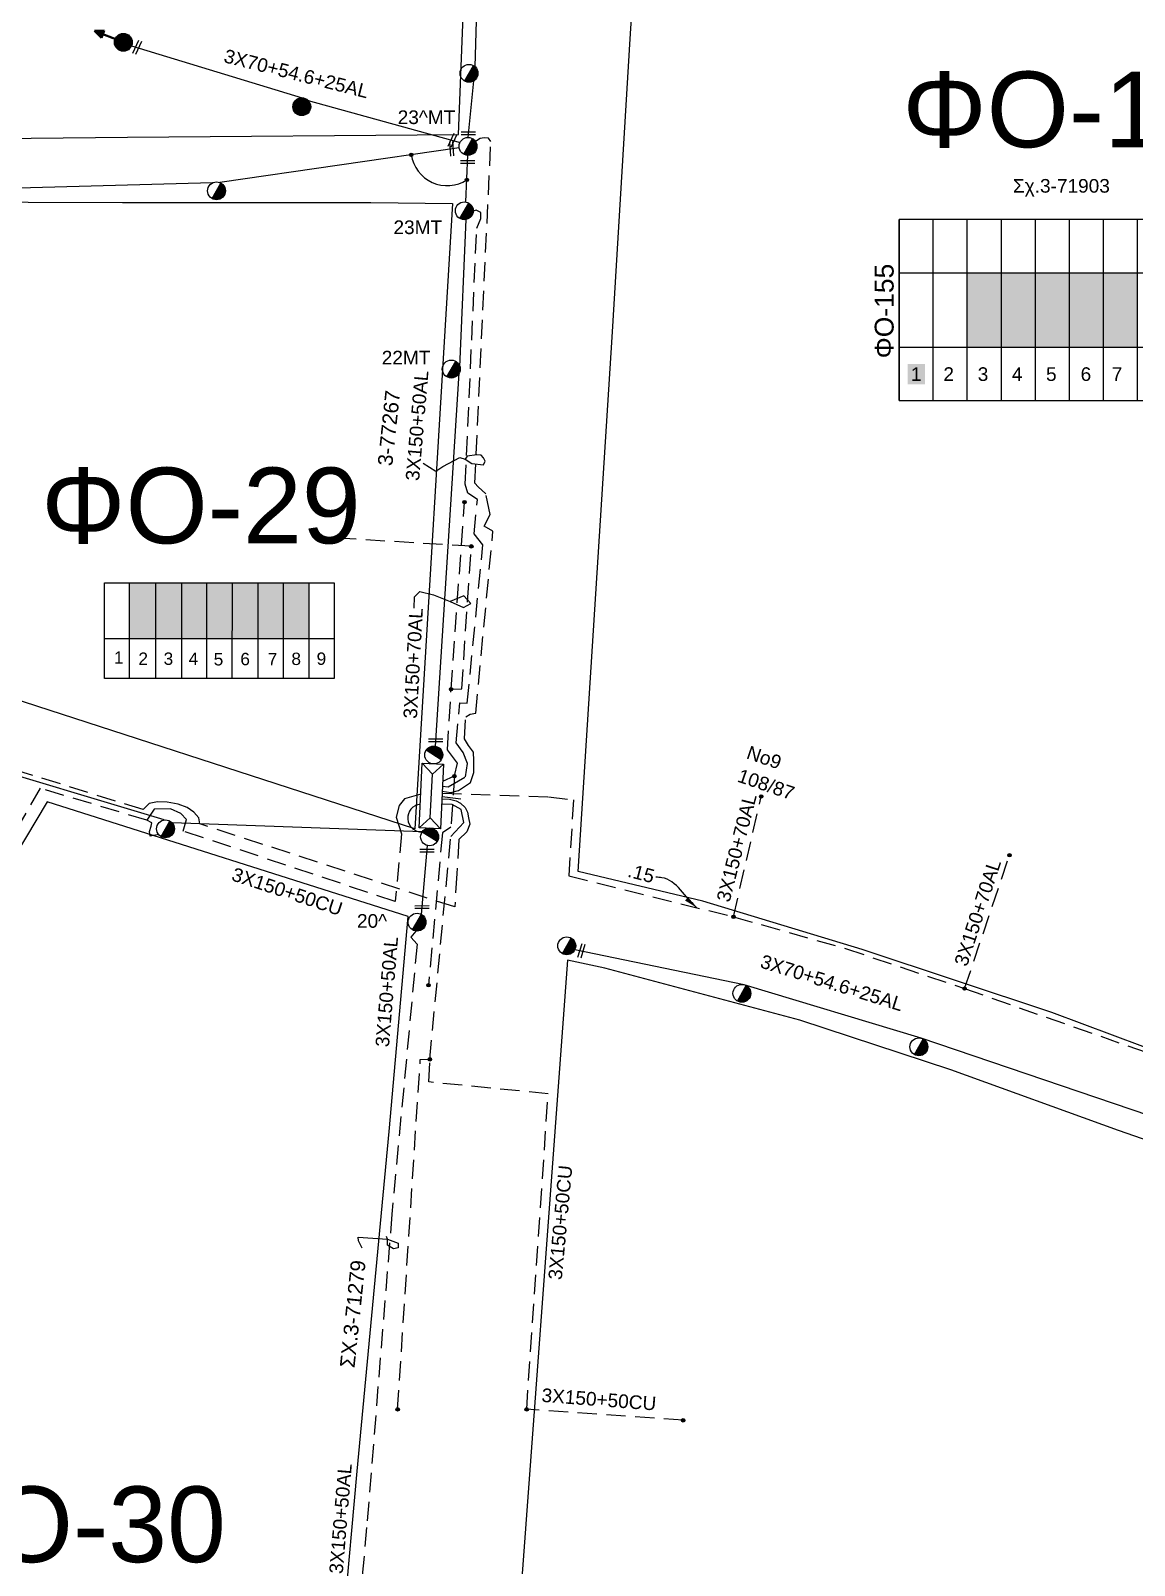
# Model space of a CAD drawing. Header units: millimetres. Extents: x 5016 to 7282, y 2879 to 3911.
# Drawn here: x 5584.3 to 5730.1, y 3512.2 to 3714.8 of the extents above; entities that cross this region are included whole.
import ezdxf
from ezdxf.enums import TextEntityAlignment as Align

# ---------------------------------------------------------------- set-up
doc = ezdxf.new("R2010")
doc.units = ezdxf.units.MM
doc.linetypes.add('DASHED', pattern=[19.05, 12.7, -6.35])
for name, color, linetype in [('Pillar OTE', 7, 'Continuous'), ('Άγνωστα', 7, 'Continuous'), ('Ασφαλειοκιβώτια Χ.Τ 9 αναχωρήσεων', 7, 'Continuous'), ('Γέφυρες Εναέριου Δικτύου', 7, 'Continuous'), ('Γυμνά εναέρια ΧΤ και ΦΟΠ (3Φ)   4x50+16AL', 7, 'Continuous'), ('Επίτονοι', 7, 'Continuous'), ('Επιγραφές - Σχήματα', 7, 'Continuous'), ('Καλώδια ΧΤ   3x150+50AL', 7, 'DASHED'), ('Καλώδια ΧΤ   3x150+50CU', 7, 'DASHED'), ('Καλώδια ΧΤ   3x150AL+50XLPE', 7, 'DASHED'), ('Μηχανική τομή', 7, 'Continuous'), ('Στύλος Ξύλινος', 7, 'Continuous'), ('Στύλος Ξύλινος @ 1', 7, 'Continuous'), ('Στύλος ΦΜ', 7, 'Continuous'), ('Στύλος ΦΜ @ 1', 7, 'Continuous'), ('Συνδέσεις', 7, 'Continuous'), ('Συνεστραμμένα ΧΤ   3x70+54.6+25 AL', 7, 'SYN_LINE'), ('Υποσταθμός εναέριος 2 στύλων', 7, 'Continuous'), ('Υποσταθμός πόλεως', 7, 'Continuous'), ('Υπόβαθρο ΔΕΗ', 7, 'Continuous'), ('Υπόγεια Καλώδια Δικτύου ΧΤ   .15', 7, 'DASHED'), ('Υπόγεια καλώδια Δικτύου ΧΤ και Παρ. ΧΤ - 3X150+70 AL', 7, 'DASHED')]:
    doc.layers.add(name, color=color, linetype=linetype)
doc.styles.get("Standard").update_dxf_attribs({"font": 'ARIAL.TTF'})
doc.linetypes.add('SYN_LINE', pattern='A,0.5,-0.0001,["/\\/\\/\\/",Standard,S=0.1,R=0,X=0,Y=-0.05],-0.25', length=0.7501)
doc.dimstyles.new('ISO-25', dxfattribs={"dimtxt": 2.5, "dimasz": 1.8, "dimexe": 1.25, "dimexo": 0.625, "dimtad": 1, "dimtxsty": 'Standard', "dimcen": 1.8, "dimadec": 0, "dimazin": 0, "dimtfac": 1, "dimtmove": 0, "dimatfit": 3, "dimfxl": 1.25, "dimarcsym": 0})

# ---------------------------------------------------------------- blocks, each defined once
blk = doc.blocks.new('ΥΠΑΡΧΩΝ ΤΣΙΜΕΝΤΕΝΙΟΣ ΣΤΥΛΟΣ')
at = {"layer": 'Στύλος ΦΜ'}
blk.add_hatch(color=7, dxfattribs=at).paths.add_polyline_path([(-1.29, -2.28, 0.574793), (2.62, 0, 0.268822), (1.3, 2.27)])
at = {"layer": 'Στύλος ΦΜ', "color": 7}
blk.add_line((-1.29, -2.28), (1.3, 2.27), dxfattribs=at)
blk.add_circle((0, 0), 2.62, dxfattribs=at)
at = {"layer": 'Στύλος ΦΜ', "flags": 4}
for tag, p in [('ΑΡΙΘΜΟΣ', (-4.68, 8.05)), ('ΤΥΠΟΣ', (-4.91, 3.03))]:
    blk.add_attdef(tag, p, '', height=4, dxfattribs=at)
blk = doc.blocks.new('ΥΠΟΣΤΑΘΜΟΣ ΕΝΑΕΡΙΟΣ ΕΠΙ 2 ΣΤΥΛΩΝ')
at = {"layer": 'Υποσταθμός εναέριος 2 στύλων', "linetype": 'Continuous'}
for points in [[(-11.97, -2.11, 0.574793), (-8.45, -0.07, 0.268822), (-9.64, 1.98)], [(9.68, -2.15, 0.574793), (13.19, -0.1, 0.268822), (12.01, 1.95)]]:
    blk.add_hatch(color=256, dxfattribs=at).paths.add_polyline_path(points)
for p, q in [((-11.97, -2.11), (-9.64, 1.98)), ((9.68, -2.15), (12.01, 1.95))]:
    blk.add_line(p, q, dxfattribs=at)
for centre in [(-10.81, -0.07), (10.84, -0.1)]:
    blk.add_circle(centre, 2.36, dxfattribs=at)
at = {"layer": 'Υποσταθμός πόλεως', "linetype": 'Continuous', "ltscale": 40}
blk.add_lwpolyline([(-8.57, 2.82), (8.57, 2.82), (8.57, -2.82), (-8.57, -2.82)], close=True, dxfattribs=at)
for points in [[(-5.75, 0), (-8.57, 2.82)], [(-8.57, -2.82), (-5.75, 0)], [(-5.75, 0), (5.75, 0)], [(5.75, 0), (8.57, 2.82)], [(8.57, -2.82), (5.75, 0)]]:
    blk.add_lwpolyline(points, dxfattribs=at)
at = {"layer": 'Υποσταθμός εναέριος 2 στύλων', "ltscale": 40, "flags": 1}
for tag, p in [('ΜΕΤΑΣΧΗΜΑΤΙΣΜΟΣ', (14.09, 2.51)), ('ΙΣΧΥΣ', (14.07, -0.28)), ('ΑΡΙΘΜΟΣ', (14.19, -3))]:
    blk.add_attdef(tag, p, '', height=1.8, dxfattribs=at)
blk = doc.blocks.new('ΥΠΑΡΧΩΝ ΞΥΛΙΝΟΣ ΣΤΥΛΟΣ')
at = {"layer": 'Στύλος Ξύλινος'}
h = blk.add_hatch(color=7, dxfattribs=at)
h.paths.add_polyline_path([(-2.62, 0, 0.270008), (-1.29, -2.28), (1.3, 2.27, 0.576266)])
h.paths.add_polyline_path([(-1.29, -2.28, 0.574793), (2.62, 0, 0.268822), (1.3, 2.27)])
at = {"layer": 'Στύλος Ξύλινος', "color": 7}
blk.add_line((-1.29, -2.28), (1.3, 2.27), dxfattribs=at)
blk.add_circle((0, 0), 2.62, dxfattribs=at)
at = {"layer": 'Στύλος Ξύλινος', "flags": 4}
for tag, p in [('ΑΡΙΘΜΟΣ', (-4.91, 8.6)), ('ΤΥΠΟΣ', (-4.85, 3.39))]:
    blk.add_attdef(tag, p, '', height=4, dxfattribs=at)
blk = doc.blocks.new('ΕΠΙΤΟΝΟΣ')
at = {"layer": 'Επίτονοι', "lineweight": 40, "ltscale": 40}
blk.add_hatch(color=256, dxfattribs=at).paths.add_polyline_path([(-1.13, 6.47), (0, 9.1), (1.13, 6.47)])
for p, q in [((-1.13, 6.47), (0, 9.1)), ((0, 9.1), (1.13, 6.47)), ((1.13, 6.47), (-1.13, 6.47)), ((-1.13, 6.47), (0, 6.47)), ((0, 6.47), (0, 0))]:
    blk.add_line(p, q, dxfattribs=at)
blk = doc.blocks.new('ΑΣΦΑΛΕΙΟΚΙΒΩΤΙΟ ΥΠΟΣΤΑΘΜΟΥ 9 ΑΝΑΧΩΡΗΣΕΩΝ')
at = {"layer": 'Ασφαλειοκιβώτια Χ.Τ 9 αναχωρήσεων', "ltscale": 40}
for p, q in [((-23.8, 40.36), (24.02, 40.36)), ((-9.72, 40.36), (-9.72, -40.64)), ((9.94, 40.36), (9.94, -40.64)), ((-23.8, 31.36), (24.02, 31.36)), ((-23.8, 22.36), (24.02, 22.36)), ((-23.8, 13.36), (24.02, 13.36)), ((-23.8, 4.36), (24.02, 4.36)), ((-23.8, -4.64), (24.02, -4.64)), ((-23.8, -13.64), (24.02, -13.64)), ((-23.8, -22.64), (24.02, -22.64)), ((-23.8, -31.64), (24.02, -31.64))]:
    blk.add_line(p, q, dxfattribs=at)
at = {"layer": 'Ασφαλειοκιβώτια Χ.Τ 9 αναχωρήσεων'}
blk.add_lwpolyline([(-23.8, -40.64), (24.02, -40.64), (24.02, 40.36), (-23.8, 40.36)], close=True, dxfattribs=at)
for s, p in [('1', (-18.61, 37.24)), ('2', (-18.61, 28.67)), ('3', (-18.61, 19.6)), ('4', (-18.61, 10.58)), ('5', (-18.61, 1.57)), ('6', (-18.61, -7.57)), ('7', (-18.61, -15.81)), ('8', (-18.61, -25.5)), ('9', (-18.61, -34.19))]:
    blk.add_text(s, height=3.6, rotation=270, dxfattribs=at).set_placement(p)
at = {"layer": 'Ασφαλειοκιβώτια Χ.Τ 9 αναχωρήσεων', "ltscale": 40}
for tag, height, p in [('ΟΝΟΜΑ', 5, (-0.16, 44.31)), ('ΚΕΙΜΕΝΟ 1', 2, (17.06, 35.59)), ('ΚΕΙΜΕΝΟ 2', 2, (17.06, 26.88)), ('ΚΕΙΜΕΝΟ 3', 2, (17.06, 17.69)), ('ΚΕΙΜΕΝΟ 4', 2, (17.06, 8.71)), ('ΚΕΙΜΕΝΟ 5', 2, (17.06, -0.13)), ('ΚΕΙΜΕΝΟ 6', 2, (17.06, -9.05)), ('ΚΕΙΜΕΝΟ 7', 2, (17.06, -18.13)), ('ΚΕΙΜΕΝΟ 8', 2, (17.06, -26.85)), ('ΚΕΙΜΕΝΟ 9', 2, (17.06, -35.99)), ('ΣΧ', 2, (-0.1, -42.64))]:
    blk.add_attdef(tag, text='', height=height, dxfattribs=at).set_placement(p, align=Align.MIDDLE_CENTER)
blk = doc.blocks.new('ΜΗΧΑΝΙΚΗ ΤΟΜΗ')
at = {"layer": 'Μηχανική τομή', "ltscale": 40}
for p, q in [((-1.89, 0.78), (1.89, 0.78)), ((1.89, 0), (-1.89, 0))]:
    blk.add_line(p, q, dxfattribs=at)
blk = doc.blocks.new('_ΣΥΝΔΕΣΗ')
at = {"layer": 'Συνδέσεις', "linetype": 'SYN_LINE', "ltscale": 40}
blk.add_hatch(color=256, dxfattribs=at).paths.add_polyline_path([(0.5, -0.01, 1), (-0.5, -0.01, 1)])
at = {"layer": 'Συνδέσεις'}
blk.add_circle((0, -0.01), 0.5, dxfattribs=at)

msp = doc.modelspace()

# ---------------------------------------------------------------- hatches: boundary and pattern name
at = {"layer": 'Ασφαλειοκιβώτια Χ.Τ 9 αναχωρήσεων', "lineweight": -3}
for color, points in [(1, [(5712.52, 3682.82), (5708.02, 3682.82), (5708.02, 3672.99), (5712.52, 3672.99)]), (30, [(5717.02, 3682.82), (5712.52, 3682.82), (5712.52, 3672.99), (5717.02, 3672.99)]), (133, [(5721.52, 3682.82), (5717.02, 3682.82), (5717.02, 3672.99), (5721.52, 3672.99)]), (5, [(5726.02, 3682.82), (5721.52, 3682.82), (5721.52, 3672.99), (5726.02, 3672.99)]), (6, [(5730.52, 3682.82), (5726.02, 3682.82), (5726.02, 3672.99), (5730.52, 3672.99)]), (2, [(5700.13, 3668.09), (5702.43, 3668.09), (5702.43, 3670.8), (5700.13, 3670.8)])]:
    msp.add_hatch(color=color, dxfattribs=at).paths.add_polyline_path(points)
at = {"layer": 'Καλώδια ΧΤ   3x150+50CU', "lineweight": -3, "ltscale": 0.2}
h = msp.add_hatch(color=5, dxfattribs=at)
h.dxf.hatch_style = 1
h.paths.add_polyline_path([(5600.85, 3641.91), (5597.41, 3641.91), (5597.41, 3634.55), (5600.85, 3634.54)])
h = msp.add_hatch(color=85, dxfattribs=at)
h.dxf.hatch_style = 1
h.paths.add_polyline_path([(5604.29, 3641.91), (5600.85, 3641.91), (5600.85, 3634.54), (5604.29, 3634.54)])
h = msp.add_hatch(color=30, dxfattribs=at)
h.dxf.hatch_style = 1
h.paths.add_polyline_path([(5607.59, 3641.91), (5604.29, 3641.91), (5604.29, 3634.54), (5607.59, 3634.54)])
h = msp.add_hatch(color=173, dxfattribs=at)
h.dxf.hatch_style = 1
h.paths.add_polyline_path([(5610.98, 3641.91), (5607.59, 3641.91), (5607.59, 3634.54), (5610.97, 3634.53)])
h = msp.add_hatch(color=27, dxfattribs=at)
h.dxf.hatch_style = 1
h.paths.add_polyline_path([(5614.37, 3641.91), (5610.98, 3641.91), (5610.97, 3634.53), (5614.37, 3634.53)])
h = msp.add_hatch(color=2, dxfattribs=at)
h.dxf.hatch_style = 1
h.paths.add_polyline_path([(5617.71, 3641.91), (5614.37, 3641.91), (5614.37, 3634.53), (5617.71, 3634.53)])
h = msp.add_hatch(color=1, dxfattribs=at)
h.dxf.hatch_style = 1
h.paths.add_polyline_path([(5621.1, 3641.91), (5617.71, 3641.91), (5617.71, 3634.53), (5621.1, 3634.52)])

# ---------------------------------------------------------------- linework, layer by layer
at = {"layer": 'Pillar OTE', "lineweight": -3, "ltscale": 40}
for points in [[(5594.08, 3629.27), (5594.08, 3641.91), (5624.42, 3641.9), (5624.42, 3629.24), (5594.08, 3629.27)], [(5597.41, 3629.26), (5597.41, 3641.91)], [(5600.85, 3629.26), (5600.85, 3641.91)], [(5604.29, 3629.26), (5604.29, 3641.91)], [(5607.59, 3629.25), (5607.59, 3641.91)], [(5610.97, 3629.25), (5610.98, 3641.91)], [(5614.37, 3629.25), (5614.37, 3641.91)], [(5617.71, 3629.24), (5617.71, 3641.91)], [(5621.1, 3629.24), (5621.1, 3641.91)], [(5594.08, 3634.55), (5624.42, 3634.52)]]:
    msp.add_lwpolyline(points, dxfattribs=at)
at = {"layer": 'Άγνωστα', "color": 27, "lineweight": -3}
for points in [[(5643.05, 3710), (5643.29, 3719.18)], [(5642.11, 3700.69), (5642.84, 3708.15)]]:
    msp.add_lwpolyline(points, dxfattribs=at)
at = {"layer": 'Άγνωστα', "color": 30, "lineweight": -3}
for points in [[(5641.82, 3692.17), (5642.09, 3698.33)], [(5641.02, 3670.39), (5641.85, 3689.86)], [(5637.79, 3620.31), (5640.93, 3669.58)]]:
    msp.add_lwpolyline(points, dxfattribs=at)
at = {"layer": 'Άγνωστα', "color": 5, "lineweight": -3}
for points in [[(5601.98, 3610.58), (5574.93, 3618.69)], [(5636.06, 3609.03), (5603.02, 3610.2)]]:
    msp.add_lwpolyline(points, dxfattribs=at)
msp.add_arc((5635.93, 3610.83), 1.81, 94.5065, 273.9853, dxfattribs=at)
at = {"layer": 'Γέφυρες Εναέριου Δικτύου', "lineweight": -3}
msp.add_arc((5639.35, 3699.14), 4.81, 188.8558, 302.6699, dxfattribs=at)
at = {"layer": 'Γυμνά εναέρια ΧΤ και ΦΟΠ (3Φ)   4x50+16AL', "color": 30, "lineweight": -3}
for points in [[(5640.94, 3699.31), (5609.32, 3694.74)], [(5608.34, 3694.69), (5576.25, 3693.8)]]:
    msp.add_lwpolyline(points, dxfattribs=at)
at = {"layer": 'Επιγραφές - Σχήματα', "lineweight": -3}
for points in [[(5636.16, 3657.67), (5637.84, 3656.62), (5638.79, 3657.25), (5641, 3658.45), (5641.7, 3658.21), (5642.6, 3657.65), (5644.14, 3657.45), (5644.35, 3657.94), (5644.16, 3658.41), (5643.82, 3658.76), (5643.25, 3658.78), (5641.99, 3658.62), (5641.7, 3658.21)], [(5635, 3638.53), (5635.03, 3640.03), (5635.71, 3640.74), (5637.52, 3640.3), (5639.72, 3639.44), (5641.51, 3638.62), (5642.47, 3639.15), (5641.54, 3640.18), (5639.72, 3639.44)], [(5628.12, 3554.05), (5627.64, 3555), (5627.59, 3555.51), (5631.44, 3555.22), (5632.89, 3554.69), (5632.87, 3554.1), (5632.27, 3553.96), (5631.48, 3554.46), (5631.44, 3555.22), (5631.31, 3555.6)]]:
    msp.add_lwpolyline(points, dxfattribs=at)
at = {"layer": 'Καλώδια ΧΤ   3x150+50AL', "color": 7, "lineweight": -3, "ltscale": 0.2}
for points in [[(5638.69, 3614.39), (5639.83, 3614.19), (5640.83, 3614.45), (5642.41, 3615.52), (5642.87, 3616.84), (5642.85, 3618.41), (5642.81, 3619.52), (5642.15, 3620.42), (5641.64, 3621.28), (5641.8, 3624.18), (5642.39, 3624.56), (5643.11, 3624.67), (5645.39, 3648.73), (5644.22, 3649.39), (5645.01, 3650.92), (5644.45, 3653.62), (5643.45, 3654.56), (5642.99, 3655.06), (5645.11, 3700.15), (5644.82, 3700.59), (5644.23, 3700.63), (5643.72, 3700.55), (5643.09, 3700.15)], [(5638.73, 3615.04), (5639.46, 3614.97), (5641.75, 3616.26), (5642.02, 3618.03), (5641.47, 3619.48), (5640.51, 3620.75), (5641, 3626.05), (5642, 3625.98), (5644.05, 3646.91), (5642.89, 3648.35), (5643.33, 3652.91), (5642.08, 3653.72), (5641.73, 3654.91), (5643.25, 3688.73), (5643.79, 3689.97), (5643.8, 3690.77), (5643.17, 3691.08), (5642.78, 3690.95)], [(5635.22, 3595.92), (5634.56, 3595.09), (5635.37, 3594.17), (5632.04, 3558.55), (5628.71, 3517.17), (5627.25, 3501.37), (5626.68, 3501.61), (5626.28, 3501.25), (5626.37, 3500.46)]]:
    msp.add_lwpolyline(points, dxfattribs=at)
at = {"layer": 'Καλώδια ΧΤ   3x150+50AL', "lineweight": -3}
msp.add_lwpolyline([(5638.66, 3613.68), (5641.15, 3613.35)], dxfattribs=at)
at = {"layer": 'Καλώδια ΧΤ   3x150+50AL', "color": 85, "lineweight": -3, "ltscale": 0.2}
msp.add_lwpolyline([(5632.8, 3532.77), (5635.79, 3578.96), (5637.05, 3578.98)], dxfattribs=at)
at = {"layer": 'Καλώδια ΧΤ   3x150+50CU', "color": 2, "lineweight": -3, "ltscale": 0.2}
msp.add_lwpolyline([(5635.86, 3613.99), (5633.72, 3613.36), (5633.02, 3612.49), (5632.6, 3610.97), (5633.31, 3608.77), (5632.48, 3599.81), (5604.5, 3609.12), (5604.93, 3610.63), (5604.15, 3611.44), (5602.79, 3612.03), (5600.65, 3611.99), (5599.68, 3610.55)], dxfattribs=at)
at = {"layer": 'Καλώδια ΧΤ   3x150+50CU', "color": 85, "lineweight": -3, "ltscale": 0.2}
msp.add_lwpolyline([(5670.5, 3531.32), (5649.84, 3532.77), (5652.68, 3574.43), (5636.93, 3575.99), (5637.05, 3578.98), (5639.81, 3608.38), (5641.56, 3610.23), (5641.17, 3611.97), (5639.98, 3612.64), (5638.61, 3612.67)], dxfattribs=at)
at = {"layer": 'Καλώδια ΧΤ   3x150AL+50XLPE', "color": 1, "lineweight": -3, "ltscale": 0.2}
msp.add_lwpolyline([(5638.64, 3613.38), (5639.66, 3613.33), (5640.52, 3613.11), (5641.1, 3612.82), (5641.73, 3612.23), (5642.04, 3611.59), (5642.17, 3610.86), (5642.32, 3610.01), (5641.95, 3609.01), (5640.9, 3608.01), (5640.62, 3603.51), (5640.34, 3599.09), (5606.69, 3610.07), (5606.54, 3610.86), (5605.87, 3611.61), (5605.02, 3612.21), (5603.84, 3612.65), (5602.38, 3612.95), (5601.1, 3612.98), (5599.97, 3612.76), (5599.18, 3611.95), (5578.27, 3618.44)], dxfattribs=at)
at = {"layer": 'Καλώδια ΧΤ   3x150AL+50XLPE', "color": 2, "lineweight": -3, "ltscale": 0.2}
msp.add_lwpolyline([(5601.26, 3608.64), (5600.14, 3608.43), (5600.02, 3609.04), (5600.27, 3609.78), (5600.34, 3610.21), (5599.68, 3610.55), (5585.6, 3614.77), (5553.83, 3559.96)], dxfattribs=at)
at = {"layer": 'Συνεστραμμένα ΧΤ   3x70+54.6+25 AL', "color": 30, "lineweight": -3, "ltscale": 20}
for points in [[(5597.67, 3712.8), (5620.18, 3705.93)], [(5621, 3705.56), (5641.04, 3700.01)]]:
    msp.add_lwpolyline(points, dxfattribs=at)
at = {"layer": 'Συνεστραμμένα ΧΤ   3x70+54.6+25 AL', "color": 5, "lineweight": -3, "ltscale": 10}
msp.add_lwpolyline([(5635.95, 3598.11), (5636.76, 3607.2)], dxfattribs=at)
at = {"layer": 'Συνεστραμμένα ΧΤ   3x70+54.6+25 AL', "color": 85, "lineweight": -3, "ltscale": 20}
msp.add_lwpolyline([(5768.65, 3555.76), (5738.99, 3569.2), (5701.94, 3581.76), (5678.56, 3588.83), (5656.19, 3593.45)], dxfattribs=at)
at = {"layer": 'Υπόβαθρο ΔΕΗ', "lineweight": -3}
for points in [[(5868.98, 3650.86), (5936.29, 3607.55), (5953.08, 3598.11), (5932.72, 3555.47), (5874.35, 3576.48), (5837.48, 3589.59), (5833.76, 3579.53), (5874.13, 3565.15), (5929.71, 3546.05), (5919.42, 3512.31), (5873.5, 3528.36), (5845.06, 3538.37), (5788.27, 3557.74), (5755.24, 3571.68), (5719.19, 3585.14), (5694.15, 3593.49), (5673.12, 3599.85), (5656.65, 3603.78), (5661.16, 3675.04), (5663.49, 3713.7), (5666.22, 3755.63), (5679.48, 3752.2), (5770.6, 3727.61), (5766.95, 3713.7)], [(5538.27, 3719.29), (5534.67, 3701.05), (5537.74, 3700.12), (5597.15, 3700.73), (5640.84, 3701.07), (5641.53, 3719.02), (5626.12, 3721.33), (5611.74, 3722.22), (5586.73, 3722.68), (5564.77, 3721.66), (5538.27, 3719.29)], [(5640.06, 3691.98), (5635.05, 3609.43), (5573.43, 3629.37), (5518.12, 3633.23), (5534.13, 3692.31), (5596.49, 3692.11), (5629.27, 3692.11), (5640.06, 3691.98)], [(5745.34, 3563.55), (5727.99, 3569.6), (5705.84, 3577.61), (5685.93, 3584.14), (5660.17, 3591.03), (5655.24, 3592.05), (5648.06, 3495.01), (5648.06, 3495.01), (5711.7, 3471.64), (5779.76, 3447.33)]]:
    msp.add_lwpolyline(points, dxfattribs=at)
msp.add_lwpolyline([(5625.72, 3505.51), (5627.44, 3524.59), (5631.66, 3569.47), (5634.2, 3597.83), (5586.5, 3612.99), (5537.07, 3530.13), (5516.36, 3496.38), (5516.36, 3496.38), (5565.5, 3476.96), (5589.41, 3467.1), (5620.96, 3455.1), (5623.1, 3478.41)], close=True, dxfattribs=at)
at = {"layer": 'Υπόγεια Καλώδια Δικτύου ΧΤ   .15', "color": 173, "lineweight": -3, "ltscale": 0.2}
msp.add_lwpolyline([(5638.68, 3614.13), (5652.73, 3613.65), (5656.02, 3613.22), (5655.41, 3603.2), (5677.15, 3597.8), (5691.95, 3593.61), (5707.67, 3588.32), (5737.59, 3577.83), (5742.64, 3575.94)], dxfattribs=at)
at = {"layer": 'Υπόγεια καλώδια Δικτύου ΧΤ και Παρ. ΧΤ - 3X150+70 AL', "color": 27, "lineweight": -3, "ltscale": 0.2}
for points in [[(5638.76, 3615.69), (5640.3, 3616.4), (5640.69, 3618.06), (5639.38, 3619.83), (5639.86, 3627.84), (5641.63, 3652.55)], [(5639.86, 3627.84), (5641.27, 3627.91), (5642.53, 3646.71), (5622.87, 3647.91)], [(5640.3, 3616.4), (5639.83, 3609.62), (5638.71, 3608.86), (5636.88, 3588.76)]]:
    msp.add_lwpolyline(points, dxfattribs=at)
at = {"layer": 'Υπόγεια καλώδια Δικτύου ΧΤ και Παρ. ΧΤ - 3X150+70 AL', "color": 173, "lineweight": -3, "ltscale": 0.2}
for points in [[(5677.15, 3597.8), (5680.82, 3613.69)], [(5707.67, 3588.32), (5713.6, 3605.93)]]:
    msp.add_lwpolyline(points, dxfattribs=at)

# ---------------------------------------------------------------- block references
at = {"layer": 'Ασφαλειοκιβώτια Χ.Τ 9 αναχωρήσεων', "lineweight": -3, "xscale": 0.5, "yscale": 0.5, "zscale": 0.5, "rotation": 90}
msp.add_blockref('ΑΣΦΑΛΕΙΟΚΙΒΩΤΙΟ ΥΠΟΣΤΑΘΜΟΥ 9 ΑΝΑΧΩΡΗΣΕΩΝ', (5719.2, 3677.85), dxfattribs=at).add_auto_attribs({'ΟΝΟΜΑ': 'ΦΟ-155', 'ΣΧ': 'ΣΧ-3-71903'})
at = {"layer": 'Επίτονοι', "lineweight": -3, "xscale": 0.4499999999998399, "yscale": 0.4499999999998399, "zscale": 0.4499999999998399, "rotation": 68.45387589492321}
msp.add_blockref('ΕΠΙΤΟΝΟΣ', (5596.58, 3713.25), dxfattribs=at)
at = {"layer": 'Μηχανική τομή', "lineweight": -3}
for p, xscale, yscale, zscale, rotation in [((5598.59, 3712.52), 0.4999999999999227, 0.4999999999999227, 0.4999999999999227, 65.27556494089829), ((5640.22, 3700.24), 0.4999999999999227, 0.4999999999999227, 0.4999999999999227, 65.27556494089829), ((5640.13, 3699.2), 0.4999999999998695, 0.4999999999998695, 0.4999999999998695, 93.86653427831513), ((5642.15, 3701.05), 0.5000000000000103, 0.5000000000000103, 0.5000000000000103, 0.280249149450346), ((5642.04, 3697.24), 0.5000000000000103, 0.5000000000000103, 0.5000000000000103, 0.280249149450346), ((5637.82, 3620.9), 0.5000000000000103, 0.5000000000000103, 0.5000000000000103, 0.280249149450346), ((5636.68, 3606.33), 0.5000000000000103, 0.5000000000000103, 0.5000000000000103, 0.280249149450346), ((5636.02, 3598.88), 0.5000000000000103, 0.5000000000000103, 0.5000000000000103, 0.280249149450346), ((5657.26, 3593.25), 0.4999999999996991, 0.4999999999996991, 0.4999999999996991, 73.16656364588245)]:
    msp.add_blockref('ΜΗΧΑΝΙΚΗ ΤΟΜΗ', p, dxfattribs=dict(at, xscale=xscale, yscale=yscale, zscale=zscale, rotation=rotation))
at = {"layer": 'Στύλος Ξύλινος @ 1', "lineweight": -3, "ltscale": 40, "xscale": 0.4499999999998181, "yscale": 0.4499999999998181, "zscale": 0.4499999999998181}
for p in [(5596.58, 3713.25), (5620.14, 3704.75)]:
    msp.add_blockref('ΥΠΑΡΧΩΝ ΞΥΛΙΝΟΣ ΣΤΥΛΟΣ', p, dxfattribs=at)
at = {"layer": 'Στύλος ΦΜ @ 1', "lineweight": -3, "ltscale": 40, "xscale": 0.4499999999998181, "yscale": 0.4499999999998181, "zscale": 0.4499999999998181}
for p in [(5642.23, 3709.16), (5608.88, 3693.64), (5602.14, 3609.41), (5655.13, 3593.96), (5678.26, 3587.69), (5701.63, 3580.63)]:
    msp.add_blockref('ΥΠΑΡΧΩΝ ΤΣΙΜΕΝΤΕΝΙΟΣ ΣΤΥΛΟΣ', p, dxfattribs=at)
at = {"layer": 'Στύλος ΦΜ @ 1', "lineweight": -3, "ltscale": 40}
ref = msp.add_blockref('ΥΠΑΡΧΩΝ ΤΣΙΜΕΝΤΕΝΙΟΣ ΣΤΥΛΟΣ', (5642.1, 3699.51), dxfattribs=dict(at, xscale=0.4499999999998181, yscale=0.4499999999998181, zscale=0.4499999999998181))
ref.add_attrib('ΤΥΠΟΣ', '23^ MT', (5632.81, 3702.46), dxfattribs={"layer": 'Στύλος ΦΜ', "height": 1.8, "flags": 4})
ref = msp.add_blockref('ΥΠΑΡΧΩΝ ΤΣΙΜΕΝΤΕΝΙΟΣ ΣΤΥΛΟΣ', (5641.6, 3691.01), dxfattribs=dict(at, xscale=0.4499999999998181, yscale=0.4499999999998181, zscale=0.4499999999998181))
ref.add_attrib('ΤΥΠΟΣ', '23MT', (5632.25, 3687.93), dxfattribs={"layer": 'Στύλος ΦΜ', "height": 1.8, "flags": 4})
ref = msp.add_blockref('ΥΠΑΡΧΩΝ ΤΣΙΜΕΝΤΕΝΙΟΣ ΣΤΥΛΟΣ', (5639.88, 3670.11), dxfattribs=dict(at, xscale=0.4499999999998181, yscale=0.4499999999998181, zscale=0.4499999999998181))
ref.add_attrib('ΤΥΠΟΣ', '22MT', (5630.7, 3670.72), dxfattribs={"layer": 'Στύλος ΦΜ', "height": 1.8, "flags": 4})
ref = msp.add_blockref('ΥΠΑΡΧΩΝ ΤΣΙΜΕΝΤΕΝΙΟΣ ΣΤΥΛΟΣ', (5635.36, 3597.09), dxfattribs=dict(at, xscale=0.4499999999998181, yscale=0.4499999999998181, zscale=0.4499999999998181))
ref.add_attrib('ΤΥΠΟΣ', '20^ ', (5627.43, 3596.35), dxfattribs={"layer": 'Στύλος ΦΜ', "height": 1.8, "flags": 4})
at = {"layer": 'Συνδέσεις', "lineweight": -3, "xscale": 0.4499999999998181, "yscale": 0.4499999999998181, "zscale": 0.4499999999998181}
for p in [(5634.6, 3698.4), (5641.95, 3695.09), (5641.63, 3652.55), (5622.87, 3647.91), (5642.53, 3646.71), (5639.86, 3627.84), (5640.3, 3616.37), (5680.82, 3613.69), (5713.6, 3605.93), (5677.15, 3597.8), (5636.88, 3588.76), (5707.67, 3588.32), (5637.05, 3578.98), (5632.8, 3532.77), (5649.84, 3532.77), (5670.5, 3531.32)]:
    msp.add_blockref('_ΣΥΝΔΕΣΗ', p, dxfattribs=at)
at = {"layer": 'Υποσταθμός εναέριος 2 στύλων', "lineweight": -3, "xscale": 0.5000000000000011, "yscale": 0.5000000000000011, "zscale": 0.5000000000000011, "rotation": 87.17523718358339}
msp.add_blockref('ΥΠΟΣΤΑΘΜΟΣ ΕΝΑΕΡΙΟΣ ΕΠΙ 2 ΣΤΥΛΩΝ', (5637.25, 3613.75), dxfattribs=at)

# ---------------------------------------------------------------- texts
at = {"lineweight": -3, "ltscale": 30, "char_height": 1.63, "width": 11.2573, "attachment_point": 1}
for s, insert in [('1', (5595.33, 3632.83)), ('2', (5598.57, 3632.69)), ('3', (5601.9, 3632.69)), ('4', (5605.2, 3632.69)), ('5', (5608.51, 3632.61)), ('6', (5612.03, 3632.64)), ('7', (5615.65, 3632.64)), ('8', (5618.77, 3632.67)), ('9', (5622.1, 3632.69))]:
    msp.add_mtext(s, dxfattribs=dict(at, insert=insert))
at = {"layer": 'Επιγραφές - Σχήματα', "color": 7, "lineweight": -3, "width": 168.3718, "attachment_point": 1}
for s, insert, char_height in [('ΦΟ-155', (5699.44, 3709.39), 10), ('Σχ.3-71903', (5714.05, 3695.2), 1.8), ('ΦΟ-29', (5585.72, 3657.1), 10), ('ΦΟ-30', (5567.92, 3522.59), 10)]:
    msp.add_mtext(s, dxfattribs=dict(at, insert=insert, char_height=char_height))
at = {"layer": 'Επιγραφές - Σχήματα', "color": 7, "lineweight": -3, "char_height": 1.8, "width": 168.3718, "attachment_point": 1}
for s, insert, rotation in [('{\\H1.083x;\\C256;3-77267}', (5630.15, 3657.45), 83.9889), ('No9', (5679.31, 3620.44), 341.0114), ('108/87', (5678.12, 3617.38), 341.0114), ('{\\H1.083x;\\C256;ΣΧ.3-71279}', (5625.16, 3538.38), 83.9889)]:
    msp.add_mtext(s, dxfattribs=dict(at, insert=insert, rotation=rotation))
at = {"layer": 'Καλώδια ΧΤ   3x150+50AL', "color": 7, "lineweight": -3, "char_height": 1.8, "width": 168.3718, "attachment_point": 1}
for insert, rotation in [((5633.84, 3655.45), 85.0985), ((5629.85, 3580.69), 85.2148), ((5623.75, 3511.14), 85.2148)]:
    msp.add_mtext('3X150+50AL', dxfattribs=dict(at, insert=insert, rotation=rotation))
at = {"layer": 'Καλώδια ΧΤ   3x150+50CU', "color": 7, "lineweight": -3, "char_height": 1.8, "width": 168.3718, "attachment_point": 1}
for insert, rotation in [((5611.3, 3604.36), 341.7355), ((5652.68, 3549.97), 84.6676), ((5651.89, 3535.56), 355.6386)]:
    msp.add_mtext('3X150+50CU', dxfattribs=dict(at, insert=insert, rotation=rotation))
at = {"layer": 'Συνεστραμμένα ΧΤ   3x70+54.6+25 AL', "color": 7, "lineweight": -3, "char_height": 1.8, "width": 168.3718, "attachment_point": 1}
for insert, rotation in [((5610.17, 3712.39), 345.7936), ((5681.08, 3592.86), 342.6502)]:
    msp.add_mtext('3X70+54.6+25AL', dxfattribs=dict(at, insert=insert, rotation=rotation))
at = {"layer": 'Υπόγεια Καλώδια Δικτύου ΧΤ   .15', "color": 7, "lineweight": -3, "insert": (5663.51, 3604.85), "char_height": 1.8, "width": 168.3718, "attachment_point": 1, "rotation": 345.2414}
msp.add_mtext('.15', dxfattribs=at)
at = {"layer": 'Υπόγεια καλώδια Δικτύου ΧΤ και Παρ. ΧΤ - 3X150+70 AL', "color": 7, "lineweight": -3, "char_height": 1.8, "width": 168.3718, "attachment_point": 1}
for insert, rotation in [((5633.55, 3624.01), 86.9045), ((5674.88, 3600.06), 75.6861), ((5706.26, 3591.69), 71.8739)]:
    msp.add_mtext('3X150+70AL', dxfattribs=dict(at, insert=insert, rotation=rotation))

# ---------------------------------------------------------------- leaders
at = {"layer": 'Επιγραφές - Σχήματα', "lineweight": -3, "path_type": 1}
msp.add_leader([(5672.32, 3599), (5667.69, 3602.96), (5666.91, 3603.03)], dimstyle='ISO-25', override={"dimgap": 0.625, "dimtad": 0}, dxfattribs=at)

doc.saveas('drawing.dxf')
